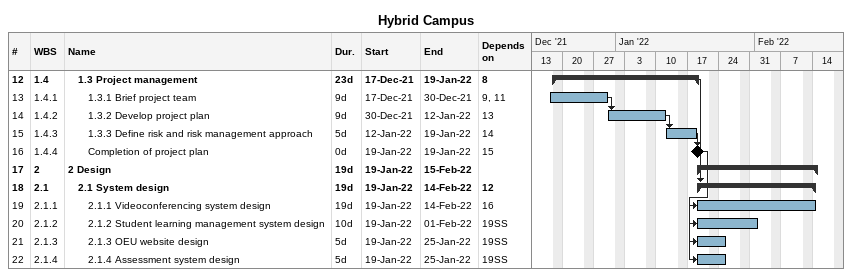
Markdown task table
Hybrid Campus

| ID | WBS | Task | Duration | Start | Finish | Predecessors |
|---|---|---|---|---|---|---|
| 12 | 1.4 | **1.3 Project management** | 23d | 2021-12-17 | 2022-01-19 | 8 |
| 13 | 1.4.1 | 1.3.1 Brief project team | 9d | 2021-12-17 | 2021-12-30 | 9, 11 |
| 14 | 1.4.2 | 1.3.2 Develop project plan | 9d | 2021-12-30 | 2022-01-12 | 13 |
| 15 | 1.4.3 | 1.3.3 Define risk and risk management approach | 5d | 2022-01-12 | 2022-01-19 | 14 |
| 16 | 1.4.4 | Completion of project plan | 0d | 2022-01-19 | 2022-01-19 | 15 |
| 17 | 2 | **2 Design** | 19d | 2022-01-19 | 2022-02-15 |  |
| 18 | 2.1 | **2.1 System design** | 19d | 2022-01-19 | 2022-02-14 | 12 |
| 19 | 2.1.1 | 2.1.1 Videoconferencing system design | 19d | 2022-01-19 | 2022-02-14 | 16 |
| 20 | 2.1.2 | 2.1.2 Student learning management system design | 10d | 2022-01-19 | 2022-02-01 | 19SS |
| 21 | 2.1.3 | 2.1.3 OEU website design | 5d | 2022-01-19 | 2022-01-25 | 19SS |
| 22 | 2.1.4 | 2.1.4 Assessment system design | 5d | 2022-01-19 | 2022-01-25 | 19SS |
